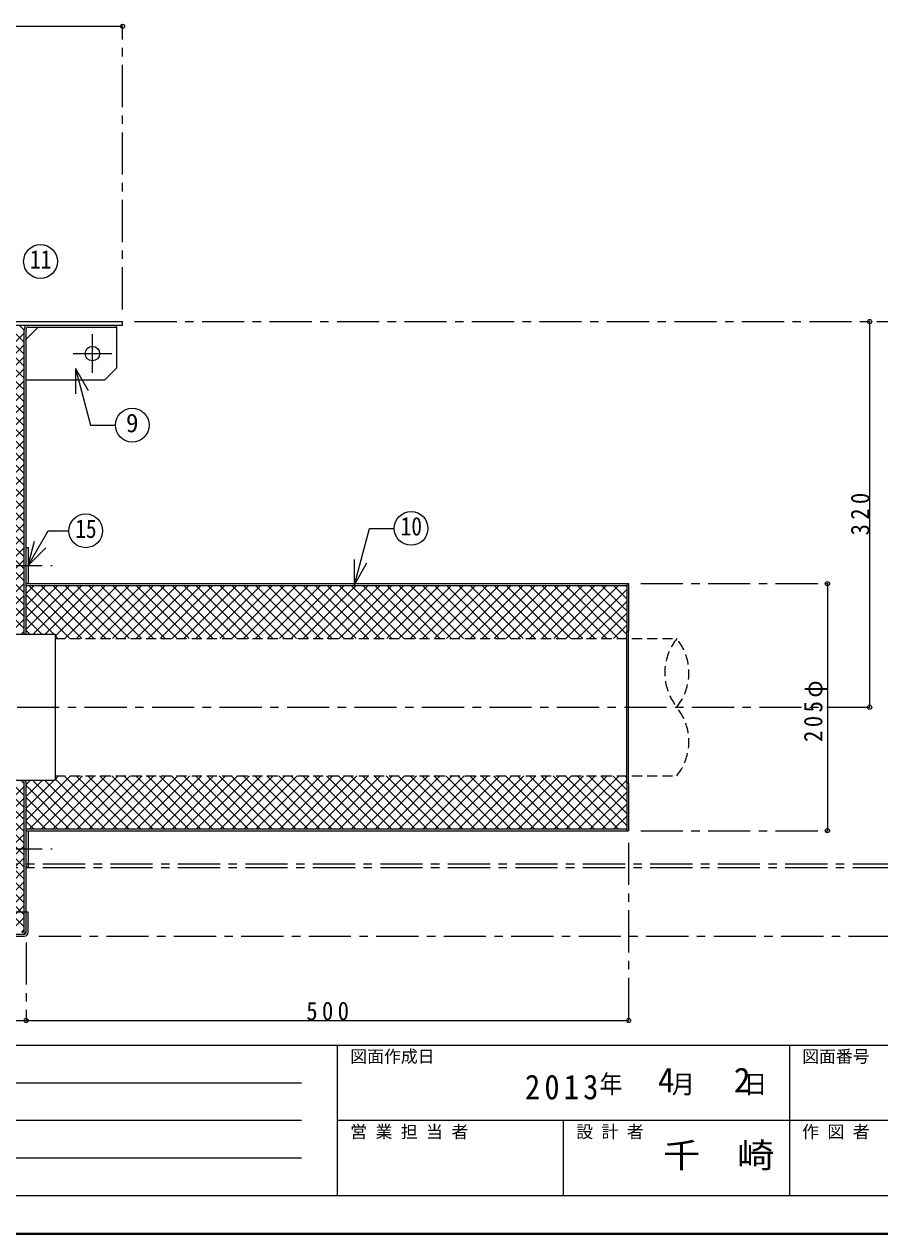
# Model space of a CAD drawing. Units: millimetres at full size, sheet at 1:7; details may follow other scales. Extents: x -1480 to 1355, y -979 to 988.
# Drawn here: x -361 to 349, y -979 to 25 of the extents above; entities that cross this region are included whole.
import ezdxf
from ezdxf.enums import TextEntityAlignment as Align

# ---------------------------------------------------------------- set-up
doc = ezdxf.new("R2010")
doc.units = ezdxf.units.MM
doc.header["$LTSCALE"] = 7
doc.header["$PDMODE"] = 32
doc.header["$PDSIZE"] = 3.5
doc.linetypes.add('CHAIN1', pattern=[8, 5, -1, 1, -1])
doc.linetypes.add('DASHED1', pattern=[1.8, 1.2, -0.6])
doc.layers.add('0-0_ﾚｲﾔ1', color=4, linetype='Continuous', lineweight=9)
doc.styles.add('ＭＳ ゴシック', font='')
doc.styles.get('ＭＳ ゴシック').set_extended_font_data('MS Gothic')

msp = doc.modelspace()

# ---------------------------------------------------------------- linework, layer by layer
at = {"layer": '0-0_ﾚｲﾔ1'}
for p, q in [((-1349.745, 22.955), (-279.745, 22.955)), ((-411.745, -228.425), (-361.345, -278.825)), ((-405.226, -225.045), (-361.345, -268.926)), ((-395.326, -225.045), (-361.345, -259.026)), ((-385.427, -225.045), (-361.345, -249.127)), ((-375.527, -225.045), (-361.345, -239.227)), ((-365.628, -225.045), (-361.345, -229.328)), ((-349.745, -226.645), (-359.745, -236.645)), ((-284.745, -226.645), (-284.745, -260.645)), ((340.255, -222.045), (340.255, -542.045)), ((-411.745, -281.951), (-361.345, -231.551)), ((-411.745, -238.325), (-361.345, -288.725)), ((-411.745, -291.851), (-361.345, -241.451)), ((-411.745, -248.224), (-361.345, -298.624)), ((-411.745, -301.75), (-361.345, -251.35)), ((-411.745, -258.124), (-361.345, -308.524)), ((-411.745, -311.65), (-361.345, -261.25)), ((-411.745, -268.023), (-361.345, -318.423)), ((-411.745, -321.549), (-361.345, -271.149)), ((-411.745, -277.923), (-361.345, -328.323)), ((-411.745, -331.449), (-361.345, -281.049)), ((-411.745, -287.822), (-361.345, -338.222)), ((-411.745, -341.348), (-361.345, -290.948)), ((-411.745, -297.722), (-361.345, -348.122)), ((-411.745, -351.248), (-361.345, -300.848)), ((-411.745, -307.621), (-361.345, -358.021)), ((-411.745, -361.147), (-361.345, -310.747)), ((-411.745, -317.521), (-361.345, -367.921)), ((-411.745, -371.047), (-361.345, -320.647)), ((-411.745, -327.42), (-361.345, -377.82)), ((-411.745, -380.946), (-361.345, -330.546)), ((-411.745, -337.32), (-361.345, -387.72)), ((-411.745, -390.846), (-361.345, -340.446)), ((-411.745, -347.219), (-361.345, -397.619)), ((-411.745, -400.745), (-361.345, -350.345)), ((-411.745, -357.119), (-361.345, -407.519)), ((-411.745, -410.645), (-361.345, -360.245)), ((-411.745, -367.018), (-361.345, -417.418)), ((-411.745, -420.544), (-361.345, -370.144)), ((-411.745, -376.918), (-361.345, -427.318)), ((-411.745, -430.444), (-361.345, -380.044)), ((-411.745, -386.817), (-361.345, -437.217)), ((-411.745, -440.343), (-361.345, -389.943)), ((-411.745, -396.717), (-361.345, -447.117)), ((-411.745, -450.243), (-361.345, -399.843)), ((-411.745, -406.616), (-361.345, -457.016)), ((-411.745, -460.142), (-361.345, -409.742)), ((-411.745, -416.516), (-361.345, -466.916)), ((-411.745, -470.042), (-361.345, -419.642)), ((-411.745, -426.415), (-361.345, -476.815)), ((-411.745, -479.941), (-361.345, -429.541)), ((-403.45, -481.545), (-361.345, -439.441)), ((-359.745, -477.439), (-323.452, -441.145)), ((-359.745, -467.539), (-333.352, -441.145)), ((-359.745, -457.64), (-343.251, -441.145)), ((-359.745, -447.74), (-353.15, -441.145)), ((-357.417, -441.145), (-313.517, -485.045)), ((-353.953, -481.545), (-313.553, -441.145)), ((-347.518, -441.145), (-303.618, -485.045)), ((-344.053, -481.545), (-303.653, -441.145)), ((-337.618, -441.145), (-293.718, -485.045)), ((-335.745, -483.137), (-293.754, -441.145)), ((-327.754, -485.045), (-283.854, -441.145)), ((-327.719, -441.145), (-283.819, -485.045)), ((-317.855, -485.045), (-273.955, -441.145)), ((-317.819, -441.145), (-273.919, -485.045)), ((-307.955, -485.045), (-264.055, -441.145)), ((-307.92, -441.145), (-264.02, -485.045)), ((-298.056, -485.045), (-254.156, -441.145)), ((-298.02, -441.145), (-254.12, -485.045)), ((-288.156, -485.045), (-244.256, -441.145)), ((-288.121, -441.145), (-244.221, -485.045)), ((-278.257, -485.045), (-234.357, -441.145)), ((-278.221, -441.145), (-234.321, -485.045)), ((-268.357, -485.045), (-224.457, -441.145)), ((-268.322, -441.145), (-224.422, -485.045)), ((-258.458, -485.045), (-214.558, -441.145)), ((-258.422, -441.145), (-214.522, -485.045)), ((-248.558, -485.045), (-204.658, -441.145)), ((-248.523, -441.145), (-204.623, -485.045)), ((-238.659, -485.045), (-194.759, -441.145)), ((-238.623, -441.145), (-194.723, -485.045)), ((-228.759, -485.045), (-184.859, -441.145)), ((-228.724, -441.145), (-184.824, -485.045)), ((-218.86, -485.045), (-174.96, -441.145)), ((-218.824, -441.145), (-174.924, -485.045)), ((-208.96, -485.045), (-165.06, -441.145)), ((-208.925, -441.145), (-165.025, -485.045)), ((-199.061, -485.045), (-155.161, -441.145)), ((-199.025, -441.145), (-155.125, -485.045)), ((-189.161, -485.045), (-145.261, -441.145)), ((-189.126, -441.145), (-145.226, -485.045)), ((-179.262, -485.045), (-135.362, -441.145)), ((-179.226, -441.145), (-135.326, -485.045)), ((-169.362, -485.045), (-125.462, -441.145)), ((-169.327, -441.145), (-125.427, -485.045)), ((-159.463, -485.045), (-115.563, -441.145)), ((-159.427, -441.145), (-115.527, -485.045)), ((-149.563, -485.045), (-105.663, -441.145)), ((-149.528, -441.145), (-105.628, -485.045)), ((-139.664, -485.045), (-95.764, -441.145)), ((-139.628, -441.145), (-95.728, -485.045)), ((-129.764, -485.045), (-85.864, -441.145)), ((-129.729, -441.145), (-85.829, -485.045)), ((-119.865, -485.045), (-75.965, -441.145)), ((-119.829, -441.145), (-75.929, -485.045)), ((-109.965, -485.045), (-66.065, -441.145)), ((-109.93, -441.145), (-66.03, -485.045)), ((-100.066, -485.045), (-56.166, -441.145)), ((-100.03, -441.145), (-56.13, -485.045)), ((-90.166, -485.045), (-46.266, -441.145)), ((-90.131, -441.145), (-46.231, -485.045)), ((-80.267, -485.045), (-36.367, -441.145)), ((-80.231, -441.145), (-36.331, -485.045)), ((-70.367, -485.045), (-26.467, -441.145)), ((-70.332, -441.145), (-26.432, -485.045)), ((-60.468, -485.045), (-16.568, -441.145)), ((-60.432, -441.145), (-16.532, -485.045)), ((-50.568, -485.045), (-6.668, -441.145)), ((-50.533, -441.145), (-6.633, -485.045)), ((-40.669, -485.045), (3.231, -441.145)), ((-40.633, -441.145), (3.267, -485.045)), ((-30.769, -485.045), (13.131, -441.145)), ((-30.734, -441.145), (13.166, -485.045)), ((-20.87, -485.045), (23.03, -441.145)), ((-20.834, -441.145), (23.066, -485.045)), ((-10.97, -485.045), (32.93, -441.145)), ((-10.935, -441.145), (32.965, -485.045)), ((-1.071, -485.045), (42.829, -441.145)), ((-1.035, -441.145), (42.865, -485.045)), ((8.829, -485.045), (52.729, -441.145)), ((8.864, -441.145), (52.764, -485.045)), ((18.728, -485.045), (62.628, -441.145)), ((18.764, -441.145), (62.664, -485.045)), ((28.628, -485.045), (72.528, -441.145)), ((28.663, -441.145), (72.563, -485.045)), ((38.527, -485.045), (82.427, -441.145)), ((38.563, -441.145), (82.463, -485.045)), ((48.427, -485.045), (92.327, -441.145)), ((48.462, -441.145), (92.362, -485.045)), ((58.326, -485.045), (102.226, -441.145)), ((58.362, -441.145), (102.262, -485.045)), ((68.226, -485.045), (112.126, -441.145)), ((68.261, -441.145), (112.161, -485.045)), ((78.125, -485.045), (122.025, -441.145)), ((78.161, -441.145), (122.061, -485.045)), ((88.025, -485.045), (131.925, -441.145)), ((88.06, -441.145), (131.96, -485.045)), ((97.96, -441.145), (138.655, -481.841)), ((107.859, -441.145), (138.655, -471.941)), ((117.759, -441.145), (138.655, -462.042)), ((127.658, -441.145), (138.655, -452.142)), ((137.558, -441.145), (138.655, -442.243)), ((305.255, -439.545), (305.255, -644.545)), ((-393.55, -481.545), (-361.345, -449.34)), ((-359.745, -448.717), (-323.417, -485.045)), ((97.924, -485.045), (138.655, -444.315)), ((-383.651, -481.545), (-361.345, -459.24)), ((-359.745, -458.616), (-336.816, -481.545)), ((107.824, -485.045), (138.655, -454.214)), ((-373.752, -481.545), (-361.345, -469.139)), ((-359.745, -468.516), (-346.716, -481.545)), ((117.723, -485.045), (138.655, -464.114)), ((-363.852, -481.545), (-361.345, -479.039)), ((-359.745, -478.415), (-356.615, -481.545)), ((127.623, -485.045), (138.655, -474.013)), ((138.655, -605.045), (138.655, -479.045)), ((140.255, -605.045), (140.255, -479.045)), ((-335.745, -482.616), (-333.316, -485.045)), ((137.522, -485.045), (138.655, -483.913)), ((-359.745, -635.831), (-322.96, -599.045)), ((-356.961, -642.945), (-313.061, -599.045)), ((-347.061, -642.945), (-303.161, -599.045)), ((-337.162, -642.945), (-293.262, -599.045)), ((-335.745, -601.931), (-332.86, -599.045)), ((-335.745, -601.41), (-294.21, -642.945)), ((-328.211, -599.045), (-284.311, -642.945)), ((-327.262, -642.945), (-283.362, -599.045)), ((-318.311, -599.045), (-274.411, -642.945)), ((-317.363, -642.945), (-273.463, -599.045)), ((-308.412, -599.045), (-264.512, -642.945)), ((-307.463, -642.945), (-263.563, -599.045)), ((-298.512, -599.045), (-254.612, -642.945)), ((-297.564, -642.945), (-253.664, -599.045)), ((-288.613, -599.045), (-244.713, -642.945)), ((-287.664, -642.945), (-243.764, -599.045)), ((-278.713, -599.045), (-234.813, -642.945)), ((-277.765, -642.945), (-233.865, -599.045)), ((-268.814, -599.045), (-224.914, -642.945)), ((-267.865, -642.945), (-223.965, -599.045)), ((-258.914, -599.045), (-215.014, -642.945)), ((-257.966, -642.945), (-214.066, -599.045)), ((-249.015, -599.045), (-205.115, -642.945)), ((-248.066, -642.945), (-204.166, -599.045)), ((-239.115, -599.045), (-195.215, -642.945)), ((-238.167, -642.945), (-194.267, -599.045)), ((-229.216, -599.045), (-185.316, -642.945)), ((-228.267, -642.945), (-184.367, -599.045)), ((-219.316, -599.045), (-175.416, -642.945)), ((-218.368, -642.945), (-174.468, -599.045)), ((-209.417, -599.045), (-165.517, -642.945)), ((-208.468, -642.945), (-164.568, -599.045)), ((-199.517, -599.045), (-155.617, -642.945)), ((-198.569, -642.945), (-154.669, -599.045)), ((-189.618, -599.045), (-145.718, -642.945)), ((-188.669, -642.945), (-144.769, -599.045)), ((-179.718, -599.045), (-135.818, -642.945)), ((-178.77, -642.945), (-134.87, -599.045)), ((-169.819, -599.045), (-125.919, -642.945)), ((-168.87, -642.945), (-124.97, -599.045)), ((-159.919, -599.045), (-116.019, -642.945)), ((-158.971, -642.945), (-115.071, -599.045)), ((-150.02, -599.045), (-106.12, -642.945)), ((-149.071, -642.945), (-105.171, -599.045)), ((-140.12, -599.045), (-96.22, -642.945)), ((-139.172, -642.945), (-95.272, -599.045)), ((-130.221, -599.045), (-86.321, -642.945)), ((-129.272, -642.945), (-85.372, -599.045)), ((-120.321, -599.045), (-76.421, -642.945)), ((-119.373, -642.945), (-75.473, -599.045)), ((-110.422, -599.045), (-66.522, -642.945)), ((-109.473, -642.945), (-65.573, -599.045)), ((-100.522, -599.045), (-56.622, -642.945)), ((-99.574, -642.945), (-55.674, -599.045)), ((-90.623, -599.045), (-46.723, -642.945)), ((-89.674, -642.945), (-45.774, -599.045)), ((-80.723, -599.045), (-36.823, -642.945)), ((-79.775, -642.945), (-35.875, -599.045)), ((-70.824, -599.045), (-26.924, -642.945)), ((-69.875, -642.945), (-25.975, -599.045)), ((-60.924, -599.045), (-17.024, -642.945)), ((-59.976, -642.945), (-16.076, -599.045)), ((-51.025, -599.045), (-7.125, -642.945)), ((-50.076, -642.945), (-6.176, -599.045)), ((-41.125, -599.045), (2.775, -642.945)), ((-40.177, -642.945), (3.723, -599.045)), ((-31.226, -599.045), (12.674, -642.945)), ((-30.277, -642.945), (13.623, -599.045)), ((-21.326, -599.045), (22.574, -642.945)), ((-20.378, -642.945), (23.522, -599.045)), ((-11.427, -599.045), (32.473, -642.945)), ((-10.478, -642.945), (33.422, -599.045)), ((-1.527, -599.045), (42.373, -642.945)), ((-0.579, -642.945), (43.321, -599.045)), ((8.372, -599.045), (52.272, -642.945)), ((9.321, -642.945), (53.221, -599.045)), ((18.272, -599.045), (62.172, -642.945)), ((19.22, -642.945), (63.12, -599.045)), ((28.171, -599.045), (72.071, -642.945)), ((29.12, -642.945), (73.02, -599.045)), ((38.071, -599.045), (81.971, -642.945)), ((39.019, -642.945), (82.919, -599.045)), ((47.97, -599.045), (91.87, -642.945)), ((48.919, -642.945), (92.819, -599.045)), ((57.87, -599.045), (101.77, -642.945)), ((58.818, -642.945), (102.718, -599.045)), ((67.769, -599.045), (111.669, -642.945)), ((68.718, -642.945), (112.618, -599.045)), ((77.669, -599.045), (121.569, -642.945)), ((78.617, -642.945), (122.517, -599.045)), ((87.568, -599.045), (131.468, -642.945)), ((88.517, -642.945), (132.417, -599.045)), ((97.468, -599.045), (138.655, -640.233)), ((107.367, -599.045), (138.655, -630.333)), ((117.267, -599.045), (138.655, -620.434)), ((127.166, -599.045), (138.655, -610.534)), ((137.066, -599.045), (138.655, -600.635)), ((-411.745, -604.606), (-361.345, -655.006)), ((-411.745, -658.132), (-361.345, -607.732)), ((-403.907, -602.545), (-361.345, -645.107)), ((-394.007, -602.545), (-361.345, -635.207)), ((-384.108, -602.545), (-361.345, -625.308)), ((-374.208, -602.545), (-361.345, -615.408)), ((-364.309, -602.545), (-361.345, -605.509)), ((-359.745, -625.931), (-336.36, -602.545)), ((-359.745, -616.032), (-346.259, -602.545)), ((-359.745, -606.132), (-356.159, -602.545)), ((-359.745, -607.109), (-323.909, -642.945)), ((-354.409, -602.545), (-314.009, -642.945)), ((-344.51, -602.545), (-304.11, -642.945)), ((98.416, -642.945), (138.655, -602.707)), ((-411.745, -614.506), (-361.345, -664.906)), ((-411.745, -668.032), (-361.345, -617.632)), ((-359.745, -617.008), (-333.808, -642.945)), ((108.316, -642.945), (138.655, -612.606)), ((-464.26, -730.445), (-361.345, -627.531)), ((-411.745, -624.405), (-361.345, -674.805)), ((-359.745, -626.908), (-343.708, -642.945)), ((118.215, -642.945), (138.655, -622.506)), ((-454.36, -730.445), (-361.345, -637.431)), ((-411.745, -634.305), (-361.345, -684.705)), ((-359.745, -636.807), (-353.607, -642.945)), ((128.115, -642.945), (138.655, -632.405)), ((138.014, -642.945), (138.655, -642.305)), ((-444.461, -730.445), (-361.345, -647.33)), ((-411.745, -644.204), (-361.345, -694.604)), ((-434.561, -730.445), (-361.345, -657.23)), ((-411.745, -654.104), (-361.345, -704.504)), ((-424.662, -730.445), (-361.345, -667.129)), ((-411.745, -664.003), (-361.345, -714.403)), ((-414.762, -730.445), (-361.345, -677.029)), ((-411.745, -673.903), (-361.345, -724.303)), ((-404.863, -730.445), (-361.345, -686.928)), ((-394.963, -730.445), (-361.345, -696.828)), ((-385.064, -730.445), (-361.345, -706.727)), ((-373.564, -728.845), (-361.345, -716.627)), ((-363.665, -728.845), (-361.345, -726.526)), ((-1269.745, -802.045), (-359.745, -802.045)), ((-359.745, -802.045), (140.255, -802.045))]:
    msp.add_line(p, q, dxfattribs=at)
at = {"layer": '0-0_ﾚｲﾔ1', "linetype": 'CHAIN1'}
for p, q in [((-279.745, -212.045), (-279.745, 22.955)), ((-269.745, -222.045), (445.255, -222.045)), ((-304.745, -264.645), (-304.745, -232.645)), ((-320.745, -248.645), (-288.745, -248.645)), ((-381.345, -424.545), (-338.145, -424.545)), ((150.255, -439.545), (305.255, -439.545)), ((-479.245, -542.045), (340.255, -542.045)), ((150.255, -644.545), (305.255, -644.545)), ((-381.345, -659.545), (-338.145, -659.545)), ((140.255, -654.545), (140.255, -802.045)), ((-401.745, -672.045), (375.255, -672.045)), ((-401.745, -675.045), (410.255, -675.045)), ((-349.145, -732.045), (445.255, -732.045)), ((-359.745, -737.245), (-359.745, -802.045))]:
    msp.add_line(p, q, dxfattribs=at)
at = {"layer": '0-0_ﾚｲﾔ1', "color": 5, "lineweight": 25}
for p, q in [((-408.745, -222.045), (-279.745, -222.045)), ((-408.745, -225.045), (-279.745, -225.045)), ((-279.745, -225.045), (-279.745, -222.045)), ((-419.745, -481.545), (-335.745, -481.545)), ((-335.745, -481.545), (-335.745, -602.545))]:
    msp.add_line(p, q, dxfattribs=at)
at = {"layer": '0-0_ﾚｲﾔ1', "color": 7, "lineweight": 18}
for p, q in [((-361.345, -481.545), (-361.345, -228.245)), ((-359.745, -481.545), (-359.745, -228.245)), ((-358.145, -226.645), (-284.745, -226.645)), ((-284.745, -226.645), (-284.745, -225.045)), ((-318.775, -261.139), (-306.218, -308.004)), ((-318.775, -261.139), (-318.775, -282.139)), ((-318.775, -261.139), (-308.275, -279.326)), ((-306.218, -308.004), (-285.655, -308.004)), ((-358.145, -424.545), (-341.48, -395.68)), ((-341.48, -395.68), (-324.293, -395.68)), ((-359.745, -409.545), (-358.145, -409.545)), ((-358.145, -424.545), (-352.71, -404.261)), ((-358.145, -409.545), (-358.145, -439.545)), ((-358.145, -424.545), (-343.296, -409.696)), ((-87.366, -440.565), (-87.366, -419.565)), ((-87.366, -440.565), (-76.866, -422.378)), ((-359.745, -439.545), (140.255, -439.545)), ((-359.745, -441.145), (138.655, -441.145)), ((138.655, -439.545), (138.655, -479.045)), ((-361.345, -727.245), (-361.345, -602.545)), ((-359.745, -728.845), (-359.745, -602.545)), ((140.255, -605.045), (138.655, -605.045)), ((138.655, -605.045), (138.655, -644.545)), ((140.255, -605.045), (140.255, -644.545)), ((-359.745, -642.945), (138.655, -642.945)), ((-359.745, -644.545), (140.255, -644.545)), ((-358.145, -644.545), (-358.145, -674.545)), ((-359.745, -674.545), (-358.145, -674.545)), ((-358.145, -712.045), (-359.745, -712.045)), ((-358.145, -728.845), (-358.145, -712.045)), ((-1268.145, -730.445), (-361.345, -730.445)), ((-1268.145, -732.045), (-361.345, -732.045))]:
    msp.add_line(p, q, dxfattribs=at)
at = {"layer": '0-0_ﾚｲﾔ1', "linetype": 'DASHED1'}
for p, q in [((-335.745, -485.045), (180.255, -485.045)), ((-335.745, -599.045), (180.255, -599.045)), ((-359.745, -712.045), (-1269.745, -712.045))]:
    msp.add_line(p, q, dxfattribs=at)
at = {"layer": '0-0_ﾚｲﾔ1', "color": 6, "lineweight": 25}
for p, q in [((-1448.245, -822.545), (1323.755, -822.545)), ((-101.245, -947.545), (-101.245, -822.545)), ((273.755, -822.545), (273.755, -947.545)), ((-781.245, -853.795), (-131.245, -853.795)), ((-131.245, -885.045), (-781.245, -885.045)), ((1323.755, -885.045), (-101.245, -885.045)), ((86.255, -947.545), (86.255, -885.045)), ((-131.245, -916.295), (-781.245, -916.295)), ((1323.755, -947.545), (-1448.245, -947.545))]:
    msp.add_line(p, q, dxfattribs=at)
at = {"layer": '0-0_ﾚｲﾔ1', "color": 1, "lineweight": 40}
msp.add_line((1355.255, -979.045), (-1479.745, -979.045), dxfattribs=at)
at = {"layer": '0-0_ﾚｲﾔ1'}
msp.add_lwpolyline([(-284.745, -260.645), (-294.745, -270.645), (-359.745, -270.645)], dxfattribs=at)
at = {"layer": '0-0_ﾚｲﾔ1', "color": 7, "lineweight": 18}
for points in [[(-87.366, -440.565), (-74.809, -393.7), (-54.246, -393.7)], [(140.255, -439.545), (140.255, -479.045), (138.655, -479.045)]]:
    msp.add_lwpolyline(points, dxfattribs=at)
at = {"layer": '0-0_ﾚｲﾔ1', "color": 5, "lineweight": 25}
msp.add_lwpolyline([(-419.745, -481.545), (-419.745, -602.545), (-335.745, -602.545)], dxfattribs=at)
at = {"layer": '0-0_ﾚｲﾔ1', "color": 7, "lineweight": 18}
for centre in [(-347.785, -172.218), (-271.655, -308.004), (-40.246, -393.7), (-310.293, -395.68)]:
    msp.add_circle(centre, 14, dxfattribs=at)
at = {"layer": '0-0_ﾚｲﾔ1'}
msp.add_circle((-304.745, -248.645), 6, dxfattribs=at)
at = {"layer": '0-0_ﾚｲﾔ1', "color": 7, "lineweight": 18}
for centre, radius, start, end in [((-358.145, -228.245), 3.2, 90, 180), ((-358.145, -228.245), 1.6, 90, 180), ((-362.945, -727.245), 1.6, 270, 0), ((-362.945, -727.245), 3.2, 270, 0), ((-361.345, -728.845), 1.6, 270, 0), ((-361.345, -728.845), 3.2, 270, 0)]:
    msp.add_arc(centre, radius, start, end, dxfattribs=at)
at = {"layer": '0-0_ﾚｲﾔ1', "linetype": 'DASHED1'}
for centre, start, end in [((215.867, -513.545), 141.33038, 218.66962), ((144.642, -513.545), 321.33038, 38.66962), ((144.642, -570.545), 321.33038, 38.66962)]:
    msp.add_arc(centre, 45.612, start, end, dxfattribs=at)
at = {"layer": '0-0_ﾚｲﾔ1'}
for p in [(-279.745, 22.955), (340.255, -222.045), (305.255, -439.545), (340.255, -542.045), (305.255, -644.545), (-359.745, -802.045), (140.255, -802.045)]:
    msp.add_point(p, dxfattribs=at)

# ---------------------------------------------------------------- texts
at = {"layer": '0-0_ﾚｲﾔ1', "color": 7, "style": 'ＭＳ ゴシック'}
for s, height, width, p in [('11', 15.4, 0.85, (-356.535, -182.718)), ('15', 15.4, 0.85, (-319.043, -406.18)), ('10', 15.4, 0.85, (-48.996, -404.2)), ('千\u3000崎', 20.53, 1.1, (168.755, -930.295))]:
    msp.add_text(s, height=height, dxfattribs=dict(at, width=width)).set_placement(p, align=Align.BOTTOM_LEFT)
for s, height, p in [('9', 15.4, (-276.905, -318.504)), ('図面作成日', 10.26, (-90.745, -840.045)), ('図面番号', 10.26, (284.255, -840.045)), ('4', 20.53, (164.555, -867.795)), ('2', 20.53, (227.555, -867.795)), ('営 業 担 当 者', 10.26, (-90.745, -902.545)), ('設 計 者', 10.26, (96.755, -902.545)), ('作 図 者', 10.26, (284.255, -902.545))]:
    msp.add_text(s, height=height, dxfattribs=at).set_placement(p, align=Align.BOTTOM_LEFT)
at = {"layer": '0-0_ﾚｲﾔ1', "color": 7, "char_height": 15.4, "attachment_point": 7, "rotation": 90, "style": 'ＭＳ ゴシック'}
for s, insert in [('\\T1.38;\\W0.9;320', (340.255, -399.545)), ('\\T1.3;\\W0.9;205φ', (305.255, -570.92))]:
    msp.add_mtext(s, dxfattribs=dict(at, insert=insert))
at = {"layer": '0-0_ﾚｲﾔ1', "color": 7, "attachment_point": 7, "style": 'ＭＳ ゴシック'}
for s, insert, char_height in [('\\T1.38;\\W0.9;500', (-127.245, -802.045), 15.4), ('\\T1.28;\\W0.9;2013', (54.305, -867.795), 20.53), ('\\T1.27;\\W0.9;年\\~\\~\\~月\\~\\~\\~日', (116.255, -864.295), 15.4)]:
    msp.add_mtext(s, dxfattribs=dict(at, insert=insert, char_height=char_height))

doc.saveas('drawing.dxf')
